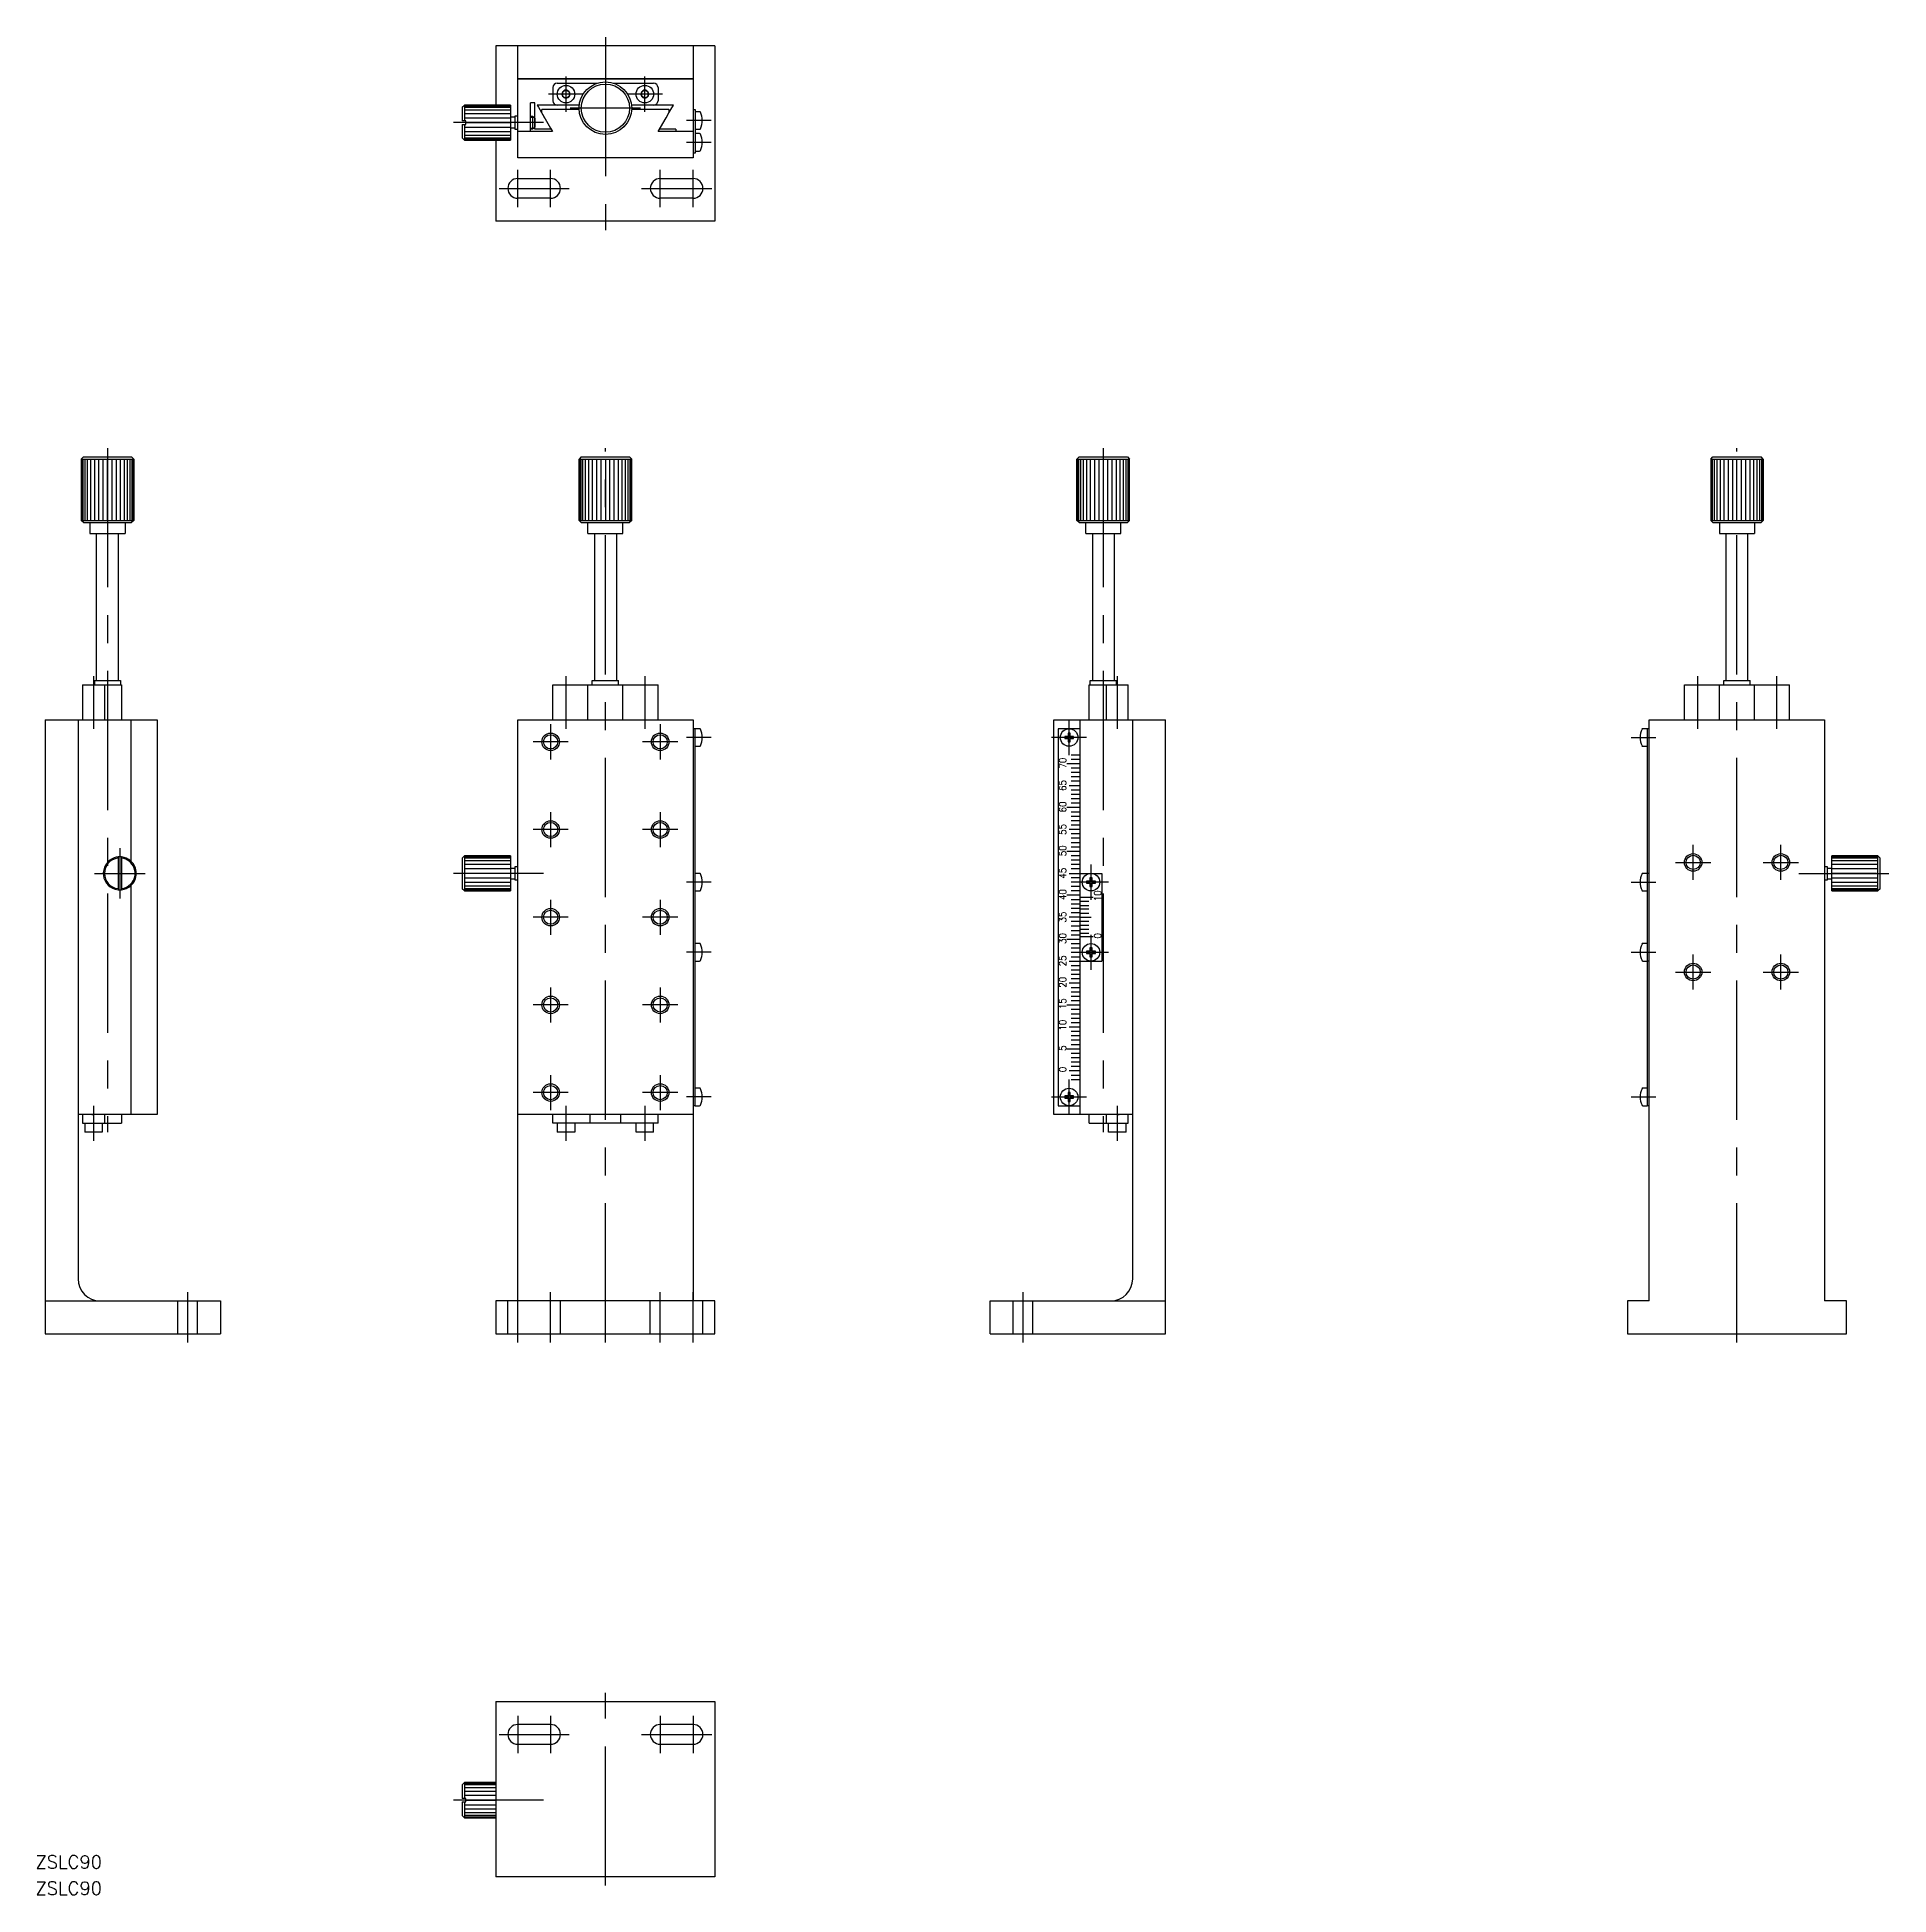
# Model space of a CAD drawing. Extents: x -130 to 293, y -223 to 201.
import ezdxf

# ---------------------------------------------------------------- set-up
doc = ezdxf.new("R2010")
doc.units = 0
doc.linetypes.add('CENTER', pattern=[50.8, 31.75, -6.35, 6.35, -6.35])
doc.linetypes.add('DASHED', pattern=[19.05, 12.7, -6.35])
doc.layers.get('0').update_dxf_attribs({"linetype": 'CONTINUOUS'})
doc.layers.add('CENTER', color=1, linetype='CONTINUOUS')
doc.styles.add('CONVERTER_1', font='txt.shx', dxfattribs={"width": 0.9})
doc.styles.get("Standard").update_dxf_attribs({"font": 'txt.shx', "height": 3, "bigfont": 'bigfont.shx'})

# ---------------------------------------------------------------- blocks, each defined once
blk = doc.blocks.new('*U2')
at = {"color": 7, "linetype": 'CONTINUOUS', "style": 'CONVERTER_1', "width": 0.9}
blk.add_text('25', height=1.6, rotation=90, dxfattribs=at).set_placement((105.07, -11.2))
blk = doc.blocks.new('*U3')
at = {"color": 7, "linetype": 'CONTINUOUS', "style": 'CONVERTER_1', "width": 0.9}
blk.add_text('0', height=1.6, rotation=90, dxfattribs=at).set_placement((105.07, -35.36))
blk = doc.blocks.new('*U4')
at = {"color": 7, "linetype": 'CONTINUOUS', "style": 'CONVERTER_1', "width": 0.9}
blk.add_text('5', height=1.6, rotation=90, dxfattribs=at).set_placement((105.07, -30.48))
blk = doc.blocks.new('*U5')
at = {"color": 7, "linetype": 'CONTINUOUS', "style": 'CONVERTER_1', "width": 0.9}
blk.add_text('10', height=1.6, rotation=90, dxfattribs=at).set_placement((105.07, -25.84))
blk = doc.blocks.new('*U6')
at = {"color": 7, "linetype": 'CONTINUOUS', "style": 'CONVERTER_1', "width": 0.9}
blk.add_text('15', height=1.6, rotation=90, dxfattribs=at).set_placement((105.07, -20.96))
blk = doc.blocks.new('*U7')
at = {"color": 7, "linetype": 'CONTINUOUS', "style": 'CONVERTER_1', "width": 0.9}
blk.add_text('20', height=1.6, rotation=90, dxfattribs=at).set_placement((105.07, -16.08))
blk = doc.blocks.new('*U8')
at = {"color": 7, "linetype": 'CONTINUOUS', "style": 'CONVERTER_1', "width": 0.9}
blk.add_text('35', height=1.6, rotation=90, dxfattribs=at).set_placement((105.07, -1.2))
blk = doc.blocks.new('*U9')
at = {"color": 7, "linetype": 'CONTINUOUS', "style": 'CONVERTER_1', "width": 0.9}
blk.add_text('30', height=1.6, rotation=90, dxfattribs=at).set_placement((105.07, -6.08))
blk = doc.blocks.new('*U10')
at = {"color": 7, "linetype": 'CONTINUOUS', "style": 'CONVERTER_1', "width": 0.9}
blk.add_text('40', height=1.6, rotation=90, dxfattribs=at).set_placement((105.07, 3.92))
blk = doc.blocks.new('*U11')
at = {"color": 7, "linetype": 'CONTINUOUS', "style": 'CONVERTER_1', "width": 0.9}
blk.add_text('45', height=1.6, rotation=90, dxfattribs=at).set_placement((105.07, 8.8))
blk = doc.blocks.new('*U12')
at = {"color": 7, "linetype": 'CONTINUOUS', "style": 'CONVERTER_1', "width": 0.9}
blk.add_text('55', height=1.6, rotation=90, dxfattribs=at).set_placement((105.07, 18.8))
blk = doc.blocks.new('*U13')
at = {"color": 7, "linetype": 'CONTINUOUS', "style": 'CONVERTER_1', "width": 0.9}
blk.add_text('50', height=1.6, rotation=90, dxfattribs=at).set_placement((105.07, 13.92))
blk = doc.blocks.new('*U14')
at = {"color": 7, "linetype": 'CONTINUOUS', "style": 'CONVERTER_1', "width": 0.9}
blk.add_text('60', height=1.6, rotation=90, dxfattribs=at).set_placement((105.07, 23.92))
blk = doc.blocks.new('*U15')
at = {"color": 7, "linetype": 'CONTINUOUS', "style": 'CONVERTER_1', "width": 0.9}
blk.add_text('65', height=1.6, rotation=90, dxfattribs=at).set_placement((105.07, 28.8))
blk = doc.blocks.new('*U16')
at = {"color": 7, "linetype": 'CONTINUOUS', "style": 'CONVERTER_1', "width": 0.9}
blk.add_text('0', height=1.6, rotation=90, dxfattribs=at).set_placement((113.07, -4.86))
blk = doc.blocks.new('*U17')
at = {"color": 7, "linetype": 'CONTINUOUS', "style": 'CONVERTER_1', "width": 0.9}
blk.add_text('10', height=1.6, rotation=90, dxfattribs=at).set_placement((113.07, 3.66))
blk = doc.blocks.new('*U18')
at = {"color": 7, "linetype": 'CONTINUOUS', "style": 'CONVERTER_1', "width": 0.9}
blk.add_text('70', height=1.6, rotation=90, dxfattribs=at).set_placement((105.07, 33.92))
blk = doc.blocks.new('*U19')
at = {"color": 7, "linetype": 'CONTINUOUS'}
blk.add_text('ZSLC90', height=3, dxfattribs=at).set_placement((-130, -217))
blk = doc.blocks.new('*U20')
at = {"color": 7, "linetype": 'CONTINUOUS'}
blk.add_text('ZSLC90', height=3, dxfattribs=at).set_placement((-130, -223))

msp = doc.modelspace()

# ---------------------------------------------------------------- linework, layer by layer
at = {"color": 7, "linetype": 'CONTINUOUS'}
for p, q in [((-25, 198.75), (-25, 191.25)), ((-20, 198.75), (-25, 198.75)), ((20, 198.75), (-20, 198.75)), ((-20, 191.25), (-20, 198.75)), ((20, 198.75), (20, 178.75)), ((25, 198.75), (20, 198.75)), ((25, 198.75), (25, 158.75)), ((-25, 191.25), (-25, 185.25)), ((-20, 191.25), (9, 191.25)), ((20, 191.25), (-20, 191.25)), ((-20, 179.25), (-20, 191.25)), ((9, 191.25), (20, 191.25)), ((-12, 189.25), (-12, 186.25)), ((-11, 190.25), (-9, 190.25)), ((-9, 188.65), (-9.78, 188.2)), ((-9.78, 188.2), (-9.78, 187.3)), ((-9.78, 187.3), (-9, 186.85)), ((-9, 190.25), (-1.87, 190.25)), ((-8.22, 188.2), (-9, 188.65)), ((-8.22, 187.3), (-9, 186.85)), ((-8.22, 187.3), (-8.22, 188.2)), ((1.87, 190.25), (11, 190.25)), ((9, 188.65), (8.22, 188.2)), ((8.22, 188.2), (8.22, 187.3)), ((9, 186.85), (8.22, 187.3)), ((9.78, 188.2), (9, 188.65)), ((9, 186.85), (9.78, 187.3)), ((9.78, 187.3), (9.78, 188.2)), ((12, 189.25), (12, 186.25)), ((-32.64, 184.75), (-32.14, 185.25)), ((-32.64, 184.75), (-32.64, 181.65)), ((-21.64, 185.25), (-32.14, 185.25)), ((-32.14, 185.25), (-32.14, 181.65)), ((-32.14, 185.11), (-21.64, 185.11)), ((-21.64, 184.71), (-32.14, 184.71)), ((-21.64, 184.08), (-32.14, 184.08)), ((-21.64, 183.25), (-32.14, 183.25)), ((-21.64, 182.28), (-32.14, 182.28)), ((-21.64, 185.25), (-21.64, 182.47)), ((-20.64, 182.47), (-21.64, 182.47)), ((-21.64, 182.47), (-21.64, 181.25)), ((-20.64, 182.75), (-20.64, 179.75)), ((-20, 182.75), (-20.64, 182.75)), ((-17.1, 179.75), (-17.1, 185.75)), ((-16.1, 185.75), (-17.1, 185.75)), ((-17.1, 180.75), (-17.1, 183.75)), ((-17.1, 182.75), (-16.6, 182.75)), ((-17.1, 182.47), (-17.1, 182.75)), ((-16.6, 182.75), (-16.6, 179.75)), ((-16.6, 182.75), (-16.33, 182.47)), ((-16.33, 182.47), (-16.1, 182.25)), ((-16.1, 179.75), (-16.1, 185.75)), ((-16.1, 181.25), (-16.1, 183.25)), ((-16.1, 182.25), (-16.1, 180.25)), ((-5.96, 185.25), (-15.54, 185.25)), ((-15.54, 185.25), (-15.25, 184.75)), ((-15.25, 184.75), (-14.96, 184.25)), ((-14.96, 184.25), (-12.5, 179.99)), ((-14.96, 184.25), (-13.86, 182.35)), ((-6, 184.25), (-14.5, 184.25)), ((-14.5, 183.45), (-14.5, 184.25)), ((15.54, 185.25), (5.96, 185.25)), ((14.5, 184.25), (6, 184.25)), ((12.07, 179.25), (13.86, 182.35)), ((13.86, 182.35), (14.5, 183.45)), ((14.5, 183.45), (14.96, 184.25)), ((14.5, 184.25), (14.5, 183.45)), ((14.96, 184.25), (15.54, 185.25)), ((20, 184.25), (20.5, 184.25)), ((20.5, 184.25), (20.5, 179.25)), ((21.49, 183.75), (20.5, 183.75)), ((-31.84, 181.65), (-32.64, 181.65)), ((-32.64, 180.85), (-32.64, 177.75)), ((-32.64, 180.85), (-31.84, 180.85)), ((-32.14, 180.85), (-32.14, 177.25)), ((-32.14, 180.21), (-21.64, 180.21)), ((-32.14, 179.25), (-21.64, 179.25)), ((-32.14, 178.42), (-21.64, 178.42)), ((-31.84, 181.25), (-31.84, 181.65)), ((-31.84, 181.25), (-21.64, 181.25)), ((-31.84, 180.85), (-31.84, 181.25)), ((-21.64, 181.25), (-21.64, 180.02)), ((-21.64, 180.02), (-21.64, 177.38)), ((-20.64, 180.02), (-21.64, 180.02)), ((-20.64, 179.75), (-20, 179.75)), ((-20, 179.25), (-20, 179.75)), ((-12.07, 179.25), (-20, 179.25)), ((-20, 173.25), (-20, 179.25)), ((-17.1, 180.02), (-17.1, 181.25)), ((-17.1, 179.75), (-17.1, 180.02)), ((-17.1, 179.25), (-17.1, 179.75)), ((-16.6, 179.75), (-17.1, 179.75)), ((-16.33, 180.02), (-16.6, 179.75)), ((-16.1, 180.25), (-16.33, 180.02)), ((-12.5, 179.75), (-16.1, 179.75)), ((-12.5, 179.99), (-12.07, 179.25)), ((-12.5, 179.99), (-12.5, 179.75)), ((16.74, 179.25), (12.07, 179.25)), ((12.5, 179.75), (12.5, 179.99)), ((16.1, 179.75), (12.5, 179.75)), ((16.74, 179.25), (13.14, 179.25)), ((16.1, 179.75), (16.1, 179.25)), ((20, 179.25), (16.74, 179.25)), ((20, 178.75), (20, 177.25)), ((20.5, 179.75), (21.49, 179.75)), ((20.5, 179.25), (20.5, 178.75)), ((20.5, 178.75), (20.5, 174.25)), ((21.49, 178.75), (20.5, 178.75)), ((-32.14, 177.25), (-32.64, 177.75)), ((-32.14, 177.78), (-21.64, 177.78)), ((-21.64, 177.38), (-32.14, 177.38)), ((-32.14, 177.25), (-21.64, 177.25)), ((-25, 177.25), (-25, 158.75)), ((-21.64, 177.38), (-21.64, 177.25)), ((20, 177.25), (20, 173.25)), ((20.5, 174.25), (20, 174.25)), ((20.5, 174.75), (21.49, 174.75)), ((20, 173.25), (-20, 173.25)), ((-20, 168.5), (-12.5, 168.5)), ((12.5, 168.5), (20, 168.5)), ((-12.5, 164), (-20, 164)), ((20, 164), (12.5, 164)), ((25, 158.75), (-25, 158.75)), ((-119.57, 104.5), (-119.07, 105)), ((-119.57, 104.5), (-119.57, 90.5)), ((-119.57, 104.5), (-119.48, 104.5)), ((-119.48, 104.5), (-119.48, 90.5)), ((-119.48, 104.5), (-119.21, 104.5)), ((-119.21, 104.5), (-119.21, 90.5)), ((-119.21, 104.5), (-118.77, 104.5)), ((-119.07, 105), (-115.77, 105)), ((-118.77, 104.5), (-118.77, 90.5)), ((-118.77, 104.5), (-118.17, 104.5)), ((-118.17, 104.5), (-118.17, 90.5)), ((-118.17, 104.5), (-117.43, 104.5)), ((-117.43, 104.5), (-117.43, 90.5)), ((-117.43, 104.5), (-116.57, 104.5)), ((-116.57, 104.5), (-116.57, 90.5)), ((-116.57, 104.5), (-115.59, 104.5)), ((-115.77, 105), (-115.57, 105)), ((-115.59, 104.5), (-115.59, 90.5)), ((-115.59, 104.5), (-114.61, 104.5)), ((-115.57, 105), (-111.57, 105)), ((-114.61, 104.5), (-114.61, 90.5)), ((-114.61, 104.5), (-113.57, 104.5)), ((-113.57, 90.5), (-113.57, 104.5)), ((-113.57, 104.5), (-107.57, 104.5)), ((-112.53, 90.5), (-112.53, 104.5)), ((-111.57, 105), (-108.07, 105)), ((-111.55, 90.5), (-111.55, 104.5)), ((-110.57, 90.5), (-110.57, 104.5)), ((-109.71, 90.5), (-109.71, 104.5)), ((-108.97, 90.5), (-108.97, 104.5)), ((-108.38, 90.5), (-108.38, 104.5)), ((-107.57, 104.5), (-108.07, 105)), ((-107.93, 90.5), (-107.93, 104.5)), ((-107.66, 90.5), (-107.66, 104.5)), ((-107.57, 104.5), (-107.57, 90.5)), ((-107.57, 90.5), (-107.57, 104.5)), ((-5.5, 105), (-6, 104.5)), ((-6, 104.5), (-6, 90.5)), ((-6, 90.5), (-6, 104.5)), ((-6, 104.5), (0, 104.5)), ((-5.91, 104.5), (-5.91, 90.5)), ((-5.64, 104.5), (-5.64, 90.5)), ((-5.5, 105), (-2, 105)), ((-5.2, 104.5), (-5.2, 90.5)), ((-4.6, 104.5), (-4.6, 90.5)), ((-3.86, 104.5), (-3.86, 90.5)), ((-3, 104.5), (-3, 90.5)), ((-2.02, 104.5), (-2.02, 90.5)), ((-2, 105), (2, 105)), ((-1.04, 104.5), (-1.04, 90.5)), ((0, 104.5), (1.04, 104.5)), ((0, 104.5), (0, 90.5)), ((1.04, 90.5), (1.04, 104.5)), ((1.04, 104.5), (2.02, 104.5)), ((2, 105), (2.2, 105)), ((2.02, 90.5), (2.02, 104.5)), ((2.02, 104.5), (3, 104.5)), ((2.2, 105), (5.5, 105)), ((3, 90.5), (3, 104.5)), ((3, 104.5), (3.86, 104.5)), ((3.86, 90.5), (3.86, 104.5)), ((3.86, 104.5), (4.6, 104.5)), ((4.6, 90.5), (4.6, 104.5)), ((4.6, 104.5), (5.2, 104.5)), ((5.2, 90.5), (5.2, 104.5)), ((5.2, 104.5), (5.64, 104.5)), ((5.5, 105), (6, 104.5)), ((5.64, 90.5), (5.64, 104.5)), ((5.64, 104.5), (5.91, 104.5)), ((5.91, 90.5), (5.91, 104.5)), ((5.91, 104.5), (6, 104.5)), ((6, 90.5), (6, 104.5)), ((108.07, 105), (107.57, 104.5)), ((107.57, 104.5), (107.57, 90.5)), ((107.57, 90.5), (107.57, 104.5)), ((107.57, 104.5), (113.57, 104.5)), ((107.66, 104.5), (107.66, 90.5)), ((107.93, 104.5), (107.93, 90.5)), ((108.07, 105), (111.57, 105)), ((108.38, 104.5), (108.38, 90.5)), ((108.97, 104.5), (108.97, 90.5)), ((109.71, 104.5), (109.71, 90.5)), ((110.57, 104.5), (110.57, 90.5)), ((111.55, 104.5), (111.55, 90.5)), ((111.57, 105), (115.57, 105)), ((112.53, 104.5), (112.53, 90.5)), ((113.57, 104.5), (113.57, 90.5)), ((113.57, 104.5), (114.61, 104.5)), ((114.61, 90.5), (114.61, 104.5)), ((114.61, 104.5), (115.59, 104.5)), ((115.57, 105), (115.77, 105)), ((115.59, 90.5), (115.59, 104.5)), ((115.59, 104.5), (116.57, 104.5)), ((115.77, 105), (119.07, 105)), ((116.57, 90.5), (116.57, 104.5)), ((116.57, 104.5), (117.43, 104.5)), ((117.43, 90.5), (117.43, 104.5)), ((117.43, 104.5), (118.17, 104.5)), ((118.17, 90.5), (118.17, 104.5)), ((118.17, 104.5), (118.77, 104.5)), ((118.77, 90.5), (118.77, 104.5)), ((118.77, 104.5), (119.21, 104.5)), ((119.07, 105), (119.57, 104.5)), ((119.21, 90.5), (119.21, 104.5)), ((119.21, 104.5), (119.48, 104.5)), ((119.48, 90.5), (119.48, 104.5)), ((119.48, 104.5), (119.57, 104.5)), ((119.57, 90.5), (119.57, 104.5)), ((252.11, 104.5), (252.61, 105)), ((252.11, 104.5), (252.11, 90.5)), ((252.11, 104.5), (252.21, 104.5)), ((252.21, 104.5), (252.21, 90.5)), ((252.21, 104.5), (252.48, 104.5)), ((252.48, 104.5), (252.48, 90.5)), ((252.48, 104.5), (252.92, 104.5)), ((252.61, 105), (255.91, 105)), ((252.92, 104.5), (252.92, 90.5)), ((252.92, 104.5), (253.52, 104.5)), ((253.52, 104.5), (253.52, 90.5)), ((253.52, 104.5), (254.26, 104.5)), ((254.26, 104.5), (254.26, 90.5)), ((254.26, 104.5), (255.11, 104.5)), ((255.11, 104.5), (255.11, 90.5)), ((255.11, 104.5), (256.09, 104.5)), ((255.91, 105), (256.11, 105)), ((256.09, 104.5), (256.09, 90.5)), ((256.09, 104.5), (257.07, 104.5)), ((256.11, 105), (260.11, 105)), ((257.07, 104.5), (257.07, 90.5)), ((257.07, 104.5), (258.11, 104.5)), ((258.11, 90.5), (258.11, 104.5)), ((258.11, 104.5), (264.11, 104.5)), ((259.16, 90.5), (259.16, 104.5)), ((260.11, 105), (263.61, 105)), ((260.14, 90.5), (260.14, 104.5)), ((261.11, 90.5), (261.11, 104.5)), ((261.97, 90.5), (261.97, 104.5)), ((262.71, 90.5), (262.71, 104.5)), ((263.31, 90.5), (263.31, 104.5)), ((264.11, 104.5), (263.61, 105)), ((263.75, 90.5), (263.75, 104.5)), ((264.02, 90.5), (264.02, 104.5)), ((264.11, 104.5), (264.11, 90.5)), ((264.11, 90.5), (264.11, 104.5)), ((-119.57, 90.5), (-119.48, 90.5)), ((-119.07, 90), (-119.57, 90.5)), ((-119.48, 90.5), (-119.21, 90.5)), ((-119.21, 90.5), (-118.77, 90.5)), ((-119.07, 90), (-108.07, 90)), ((-118.77, 90.5), (-118.17, 90.5)), ((-118.17, 90.5), (-117.43, 90.5)), ((-117.57, 90), (-117.57, 87.5)), ((-117.57, 90), (-109.57, 90)), ((-117.43, 90.5), (-116.57, 90.5)), ((-116.57, 90.5), (-115.59, 90.5)), ((-115.59, 90.5), (-114.61, 90.5)), ((-114.61, 90.5), (-113.57, 90.5)), ((-113.57, 90.5), (-107.57, 90.5)), ((-109.57, 90), (-109.57, 87.5)), ((-109.57, 90), (-109.57, 87.5)), ((-107.57, 90.5), (-108.07, 90)), ((-5.5, 90), (-6, 90.5)), ((-6, 90.5), (0, 90.5)), ((-5.5, 90), (5.5, 90)), ((-4, 90), (4, 90)), ((-4, 87.5), (-4, 90)), ((-4, 87.5), (-4, 90)), ((0, 90.5), (1.04, 90.5)), ((1.04, 90.5), (2.02, 90.5)), ((2.02, 90.5), (3, 90.5)), ((3, 90.5), (3.86, 90.5)), ((3.86, 90.5), (4.6, 90.5)), ((4, 87.5), (4, 90)), ((4.6, 90.5), (5.2, 90.5)), ((5.2, 90.5), (5.64, 90.5)), ((6, 90.5), (5.5, 90)), ((5.64, 90.5), (5.91, 90.5)), ((5.91, 90.5), (6, 90.5)), ((107.57, 90.5), (113.57, 90.5)), ((108.07, 90), (107.57, 90.5)), ((108.07, 90), (119.07, 90)), ((109.57, 87.5), (109.57, 90)), ((109.57, 87.5), (109.57, 90)), ((109.57, 90), (117.57, 90)), ((113.57, 90.5), (114.61, 90.5)), ((114.61, 90.5), (115.59, 90.5)), ((115.59, 90.5), (116.57, 90.5)), ((116.57, 90.5), (117.43, 90.5)), ((117.43, 90.5), (118.17, 90.5)), ((117.57, 87.5), (117.57, 90)), ((118.17, 90.5), (118.77, 90.5)), ((118.77, 90.5), (119.21, 90.5)), ((119.57, 90.5), (119.07, 90)), ((119.21, 90.5), (119.48, 90.5)), ((119.48, 90.5), (119.57, 90.5)), ((252.11, 90.5), (252.21, 90.5)), ((252.61, 90), (252.11, 90.5)), ((252.21, 90.5), (252.48, 90.5)), ((252.48, 90.5), (252.92, 90.5)), ((252.61, 90), (263.61, 90)), ((252.92, 90.5), (253.52, 90.5)), ((253.52, 90.5), (254.26, 90.5)), ((254.11, 90), (254.11, 87.5)), ((254.11, 90), (262.11, 90)), ((254.26, 90.5), (255.11, 90.5)), ((255.11, 90.5), (256.09, 90.5)), ((256.09, 90.5), (257.07, 90.5)), ((257.07, 90.5), (258.11, 90.5)), ((258.11, 90.5), (264.11, 90.5)), ((262.11, 90), (262.11, 87.5)), ((262.11, 90), (262.11, 87.5)), ((264.11, 90.5), (263.61, 90)), ((-117.57, 87.5), (-116.07, 87.5)), ((-117.57, 87.5), (-109.57, 87.5)), ((-116.07, 54), (-116.07, 87.5)), ((-116.07, 87.5), (-111.07, 87.5)), ((-111.07, 54), (-111.07, 87.5)), ((-111.07, 87.5), (-109.57, 87.5)), ((-4, 87.5), (4, 87.5)), ((-4, 87.5), (-2.5, 87.5)), ((-2.5, 87.5), (-2.5, 54)), ((-2.5, 87.5), (2.5, 87.5)), ((2.5, 87.5), (2.5, 54)), ((2.5, 87.5), (4, 87.5)), ((109.57, 87.5), (117.57, 87.5)), ((109.57, 87.5), (111.07, 87.5)), ((111.07, 87.5), (111.07, 54)), ((111.07, 87.5), (116.07, 87.5)), ((116.07, 87.5), (116.07, 54)), ((116.07, 87.5), (117.57, 87.5)), ((254.11, 87.5), (255.61, 87.5)), ((254.11, 87.5), (262.11, 87.5)), ((255.61, 54), (255.61, 87.5)), ((255.61, 87.5), (260.61, 87.5)), ((260.61, 54), (260.61, 87.5)), ((260.61, 87.5), (262.11, 87.5)), ((-119.27, 53), (-114.27, 53)), ((-119.27, 53), (-119.27, 45)), ((-116.57, 54), (-110.57, 54)), ((-116.57, 54), (-116.57, 53)), ((-114.27, 53), (-110.37, 53)), ((-114.27, 53), (-114.27, 45)), ((-110.57, 54), (-110.57, 53)), ((-110.37, 53), (-110.37, 45)), ((-12, 45), (-12, 53)), ((-12, 53), (-4, 53)), ((-4, 53), (-2.5, 53)), ((-4, 45), (-4, 53)), ((-3, 53), (-3, 54)), ((-3, 54), (-2.5, 54)), ((-2.5, 54), (2.5, 54)), ((-2.5, 53), (2.5, 53)), ((2.5, 54), (3, 54)), ((2.5, 53), (3, 53)), ((3, 53), (3, 54)), ((3, 53), (4, 53)), ((4, 53), (12, 53)), ((4, 45), (4, 53)), ((12, 45), (12, 53)), ((110.37, 45), (110.37, 53)), ((110.37, 53), (114.27, 53)), ((110.57, 53), (110.57, 54)), ((110.57, 54), (116.57, 54)), ((114.27, 45), (114.27, 53)), ((114.27, 53), (119.27, 53)), ((116.57, 53), (116.57, 54)), ((119.27, 45), (119.27, 53)), ((246.11, 45), (246.11, 53)), ((246.11, 53), (254.11, 53)), ((254.11, 53), (255.61, 53)), ((254.11, 45), (254.11, 53)), ((255.11, 54), (255.61, 54)), ((255.11, 53), (255.11, 54)), ((255.61, 54), (260.61, 54)), ((255.61, 53), (260.61, 53)), ((260.61, 54), (261.11, 54)), ((260.61, 53), (261.11, 53)), ((261.11, 53), (261.11, 54)), ((261.11, 53), (262.11, 53)), ((262.11, 53), (270.11, 53)), ((262.11, 45), (262.11, 53)), ((270.11, 45), (270.11, 53)), ((-110.37, 47), (-110.37, 45)), ((110.37, 45), (110.37, 47)), ((-127.77, 45), (-127.77, -95)), ((-127.77, 45), (-120.27, 45)), ((-120.27, 45), (-120.27, -82.5)), ((-120.27, 45), (-120.27, -45)), ((-120.27, 45), (-110.37, 45)), ((-120.27, 45), (-119.27, 45)), ((-110.37, 45), (-102.27, 45)), ((-108.27, 45), (-108.27, 12.81)), ((-102.27, 45), (-102.27, -45)), ((-20, -45), (-20, 45)), ((-20, -87.5), (-20, 45)), ((-20, 45), (-14, 45)), ((-14, 45), (-12, 45)), ((-12, 45), (-10, 45)), ((-10, 45), (-4, 45)), ((-4, 45), (-3, 45)), ((-3, 45), (-2.5, 45)), ((-2.5, 45), (2.5, 45)), ((2.5, 45), (3, 45)), ((3, 45), (4, 45)), ((4, 45), (5, 45)), ((5, 45), (10, 45)), ((10, 45), (12, 45)), ((12, 45), (14, 45)), ((14, 45), (20, 45)), ((20, 45), (20, -87.5)), ((20.5, 43), (20, 43)), ((20.5, -43), (20.5, 43)), ((21.49, 43), (20.5, 43)), ((102.27, -45), (102.27, 45)), ((102.27, 45), (110.17, 45)), ((103.27, 43), (103.27, -43)), ((108.27, 43), (103.27, 43)), ((108.27, -45), (108.27, 45)), ((109.57, 45), (120.27, 45)), ((110.37, 45), (120.27, 45)), ((119.27, 45), (120.27, 45)), ((120.27, -82.5), (120.27, 45)), ((120.27, -45), (120.27, 45)), ((120.27, 45), (127.77, 45)), ((127.77, -95), (127.77, 45)), ((237.61, 43), (236.62, 43)), ((237.61, 43), (237.61, 10)), ((238.11, 43), (237.61, 43)), ((238.11, -87.5), (238.11, 45)), ((238.11, 45), (278.11, 45)), ((238.11, 45), (278.11, 45)), ((238.11, 10), (238.11, 45)), ((278.11, 45), (278.11, -87.5)), ((278.11, 45), (278.11, -45)), ((20.5, 39), (21.49, 39)), ((104.77, 41.25), (104.77, 40.75)), ((105.52, 41.25), (104.77, 41.25)), ((104.77, 40.75), (105.52, 40.75)), ((105.52, 42), (105.52, 41.25)), ((106.02, 42), (105.52, 42)), ((105.52, 40.75), (105.52, 40)), ((105.52, 40), (106.02, 40)), ((106.02, 41.25), (106.02, 42)), ((106.77, 41.25), (106.02, 41.25)), ((106.02, 40.75), (106.77, 40.75)), ((106.02, 40), (106.02, 40.75)), ((106.77, 40.75), (106.77, 41.25)), ((236.62, 39), (237.61, 39)), ((108.27, 35), (105.27, 35)), ((108.27, 37), (106.27, 37)), ((108.27, 36), (106.27, 36)), ((108.27, 34), (106.27, 34)), ((108.27, 30), (105.77, 30)), ((108.27, 33), (106.27, 33)), ((108.27, 32), (106.27, 32)), ((108.27, 31), (106.27, 31)), ((108.27, 29), (106.27, 29)), ((108.27, 28), (106.27, 28)), ((108.27, 27), (106.27, 27)), ((108.27, 26), (106.27, 26)), ((108.27, 25), (105.27, 25)), ((108.27, 24), (106.27, 24)), ((108.27, 23), (106.27, 23)), ((108.27, 22), (106.27, 22)), ((108.27, 20), (105.77, 20)), ((108.27, 21), (106.27, 21)), ((108.27, 19), (106.27, 19)), ((108.27, 18), (106.27, 18)), ((108.27, 17), (106.27, 17)), ((-111.17, 13.74), (-111.17, 6.26)), ((-110.37, 13.74), (-110.37, 6.26)), ((-32.64, 13.5), (-32.14, 14)), ((-32.64, 13.5), (-32.64, 6.5)), ((-32.14, 14), (-32.14, 6)), ((-21.64, 14), (-32.14, 14)), ((-32.14, 13.86), (-21.64, 13.86)), ((-21.64, 13.46), (-32.14, 13.46)), ((-21.64, 12.83), (-32.14, 12.83)), ((-21.64, 14), (-21.64, 13.86)), ((-21.64, 13.86), (-21.64, 11.22)), ((108.27, 15), (105.27, 15)), ((108.27, 16), (106.27, 16)), ((108.27, 14), (106.27, 14)), ((108.27, 13), (106.27, 13)), ((290.25, 14), (279.75, 14)), ((279.75, 13.86), (279.75, 14)), ((279.75, 11.22), (279.75, 13.86)), ((279.75, 13.86), (290.25, 13.86)), ((290.25, 13.46), (279.75, 13.46)), ((290.25, 12.83), (279.75, 12.83)), ((290.25, 6), (290.25, 14)), ((290.25, 14), (290.75, 13.5)), ((290.75, 6.5), (290.75, 13.5)), ((-21.64, 12), (-32.14, 12)), ((-21.64, 11.04), (-32.14, 11.04)), ((-32.14, 8.96), (-21.64, 8.96)), ((-21.64, 10), (-31.84, 10)), ((-21.64, 11.22), (-20.64, 11.22)), ((-21.64, 11.22), (-21.64, 10)), ((-21.64, 10), (-21.64, 8.78)), ((-21.64, 8.78), (-21.64, 6)), ((-21.64, 8.78), (-20.64, 8.78)), ((-20.64, 11.5), (-20.64, 8.5)), ((-20, 11.5), (-20.64, 11.5)), ((-20.64, 8.5), (-20, 8.5)), ((21.49, 10), (20.5, 10)), ((105.77, 10), (113.27, 10)), ((108.27, 12), (106.27, 12)), ((108.27, 11), (106.27, 11)), ((108.27, 9), (106.27, 9)), ((111.02, 9), (110.52, 9)), ((110.52, 9), (110.52, 8.25)), ((111.02, 8.25), (111.02, 9)), ((113.27, 10), (113.27, 0)), ((237.61, 10), (236.62, 10)), ((237.61, 10), (237.61, -10)), ((238.11, 10), (237.61, 10)), ((238.11, -10), (238.11, 10)), ((278.75, 11.5), (278.11, 11.5)), ((278.11, 8.5), (278.75, 8.5)), ((278.75, 8.5), (278.75, 11.5)), ((278.75, 11.22), (279.75, 11.22)), ((278.75, 8.78), (279.75, 8.78)), ((290.25, 12), (279.75, 12)), ((279.75, 10), (279.75, 11.22)), ((290.25, 11.04), (279.75, 11.04)), ((289.95, 10), (279.75, 10)), ((279.75, 8.78), (279.75, 10)), ((279.75, 8.96), (290.25, 8.96)), ((279.75, 6), (279.75, 8.78)), ((-108.27, 7.55), (-108.27, -45)), ((-32.14, 6), (-32.64, 6.5)), ((-32.14, 8), (-21.64, 8)), ((-32.14, 7.17), (-21.64, 7.17)), ((-32.14, 6.54), (-21.64, 6.54)), ((-21.64, 6.14), (-32.14, 6.14)), ((-32.14, 6), (-21.64, 6)), ((20.5, 6), (21.49, 6)), ((108.27, 5), (105.27, 5)), ((108.27, 8), (106.27, 8)), ((108.27, 7), (106.27, 7)), ((108.27, 6), (106.27, 6)), ((111.27, 4.5), (108.27, 4.5)), ((110.52, 8.25), (109.77, 8.25)), ((109.77, 8.25), (109.77, 7.75)), ((109.77, 7.75), (110.52, 7.75)), ((110.52, 7.75), (110.52, 7)), ((110.52, 7), (111.02, 7)), ((111.77, 8.25), (111.02, 8.25)), ((111.02, 7), (111.02, 7.75)), ((111.02, 7.75), (111.77, 7.75)), ((111.77, 7.75), (111.77, 8.25)), ((236.62, 6), (237.61, 6)), ((279.75, 8), (290.25, 8)), ((279.75, 7.17), (290.25, 7.17)), ((279.75, 6.54), (290.25, 6.54)), ((290.25, 6.14), (279.75, 6.14)), ((279.75, 6), (290.25, 6)), ((290.75, 6.5), (290.25, 6)), ((108.27, 0), (105.77, 0)), ((108.27, 4), (106.27, 4)), ((108.27, 3), (106.27, 3)), ((108.27, 2), (106.27, 2)), ((108.27, 1), (106.27, 1)), ((110.27, 3.6), (108.27, 3.6)), ((108.27, 2.7), (110.27, 2.7)), ((110.27, 1.8), (108.27, 1.8)), ((108.27, 0.9), (110.27, 0.9)), ((108.27, 0), (110.77, 0)), ((113.27, 0), (113.27, -10)), ((108.27, -1), (106.27, -1)), ((106.27, -2), (108.27, -2)), ((106.27, -3), (108.27, -3)), ((106.27, -4), (108.27, -4)), ((108.27, -0.9), (110.27, -0.9)), ((108.27, -1.8), (110.27, -1.8)), ((108.27, -2.7), (110.27, -2.7)), ((108.27, -3.6), (110.27, -3.6)), ((21.49, -6), (20.5, -6)), ((105.27, -5), (108.27, -5)), ((106.27, -6), (108.27, -6)), ((106.27, -7), (108.27, -7)), ((106.27, -8), (108.27, -8)), ((111.27, -4.5), (108.27, -4.5)), ((110.52, -7.75), (109.77, -7.75)), ((109.77, -7.75), (109.77, -8.25)), ((109.77, -8.25), (110.52, -8.25)), ((111.02, -7), (110.52, -7)), ((110.52, -7), (110.52, -7.75)), ((110.52, -8.25), (110.52, -9)), ((111.02, -7.75), (111.02, -7)), ((111.77, -7.75), (111.02, -7.75)), ((111.02, -9), (111.02, -8.25)), ((111.02, -8.25), (111.77, -8.25)), ((111.77, -8.25), (111.77, -7.75)), ((237.61, -6), (236.62, -6)), ((20.5, -10), (21.49, -10)), ((105.77, -10), (113.27, -10)), ((106.27, -9), (108.27, -9)), ((106.27, -11), (108.27, -11)), ((106.27, -12), (108.27, -12)), ((110.52, -9), (111.02, -9)), ((236.62, -10), (237.61, -10)), ((237.61, -10), (237.61, -43)), ((238.11, -10), (237.61, -10)), ((238.11, -45), (238.11, -10)), ((105.77, -15), (108.27, -15)), ((106.27, -13), (108.27, -13)), ((106.27, -14), (108.27, -14)), ((106.27, -16), (108.27, -16)), ((105.27, -20), (108.27, -20)), ((106.27, -17), (108.27, -17)), ((106.27, -18), (108.27, -18)), ((106.27, -19), (108.27, -19)), ((106.27, -21), (108.27, -21)), ((105.77, -25), (108.27, -25)), ((106.27, -22), (108.27, -22)), ((106.27, -23), (108.27, -23)), ((106.27, -24), (108.27, -24)), ((106.27, -26), (108.27, -26)), ((106.27, -27), (108.27, -27)), ((106.27, -28), (108.27, -28)), ((106.27, -29), (108.27, -29)), ((105.27, -30), (108.27, -30)), ((106.27, -31), (108.27, -31)), ((106.27, -32), (108.27, -32)), ((106.27, -33), (108.27, -33)), ((105.77, -35), (108.27, -35)), ((106.27, -34), (108.27, -34)), ((106.27, -36), (108.27, -36)), ((106.27, -37), (108.27, -37)), ((21.49, -39), (20.5, -39)), ((105.52, -40.75), (104.77, -40.75)), ((104.77, -40.75), (104.77, -41.25)), ((104.77, -41.25), (105.52, -41.25)), ((106.02, -40), (105.52, -40)), ((105.52, -40), (105.52, -40.75)), ((105.52, -41.25), (105.52, -42)), ((105.52, -42), (106.02, -42)), ((106.02, -40.75), (106.02, -40)), ((106.77, -40.75), (106.02, -40.75)), ((106.02, -41.25), (106.77, -41.25)), ((106.02, -42), (106.02, -41.25)), ((106.77, -41.25), (106.77, -40.75)), ((237.61, -39), (236.62, -39)), ((-119.27, -45), (-120.27, -45)), ((-116.57, -45), (-119.27, -45)), ((-119.27, -45), (-119.27, -47)), ((-116.87, -45), (-117.57, -45)), ((-102.27, -45), (-117.17, -45)), ((-117.17, -45), (-116.87, -45)), ((-110.37, -45), (-116.77, -45)), ((-116.77, -45), (-116.77, -45)), ((-114.27, -45), (-114.27, -47)), ((-110.37, -45), (-110.37, -47)), ((-110.37, -45), (-110.37, -47)), ((-5, -45), (-20, -45)), ((-12, -45), (-14, -45)), ((-12, -47), (-12, -45)), ((-10, -45), (-12, -45)), ((-3.5, -45), (-5, -45)), ((3.5, -45), (-3.5, -45)), ((-3.5, -47), (-3.5, -45)), ((3.5, -47), (3.5, -45)), ((5, -45), (3.5, -45)), ((20, -45), (5, -45)), ((12, -47), (12, -45)), ((20.5, -43), (20, -43)), ((20.5, -43), (21.49, -43)), ((120.27, -45), (102.27, -45)), ((103.27, -43), (108.27, -43)), ((110.37, -47), (110.37, -45)), ((110.37, -47), (110.37, -45)), ((116.77, -45), (110.37, -45)), ((114.27, -47), (114.27, -45)), ((119.27, -45), (116.57, -45)), ((116.77, -45), (116.77, -45)), ((117.57, -45), (116.87, -45)), ((116.87, -45), (117.17, -45)), ((120.27, -45), (119.27, -45)), ((119.27, -47), (119.27, -45)), ((236.62, -43), (237.61, -43)), ((238.11, -43), (237.61, -43)), ((-119.27, -47), (-116.77, -47)), ((-118.77, -47), (-118.77, -49)), ((-116.77, -49), (-118.77, -49)), ((-116.77, -47), (-110.37, -47)), ((-114.77, -49), (-116.77, -49)), ((-114.77, -47), (-114.77, -49)), ((-11, -47), (-12, -47)), ((-5, -47), (-12, -47)), ((-11, -47), (-11, -49)), ((-7, -49), (-11, -49)), ((-7, -47), (-7, -49)), ((-3.5, -47), (-5, -47)), ((3.5, -47), (-3.5, -47)), ((5, -47), (3.5, -47)), ((12, -47), (5, -47)), ((7, -49), (7, -47)), ((11, -49), (7, -49)), ((11, -49), (11, -47)), ((110.37, -47), (116.77, -47)), ((114.77, -49), (114.77, -47)), ((116.77, -49), (114.77, -49)), ((116.77, -47), (119.27, -47)), ((118.77, -49), (116.77, -49)), ((118.77, -49), (118.77, -47)), ((-127.77, -87.5), (-87.77, -87.5)), ((-87.77, -87.5), (-87.77, -95)), ((25, -87.5), (-25, -87.5)), ((-25, -87.5), (-25, -95)), ((25, -95), (25, -87.5)), ((87.77, -87.5), (127.77, -87.5)), ((87.77, -95), (87.77, -87.5)), ((233.11, -87.5), (233.11, -95)), ((238.11, -87.5), (233.11, -87.5)), ((283.11, -87.5), (278.11, -87.5)), ((283.11, -95), (283.11, -87.5)), ((-127.77, -95), (-87.77, -95)), ((-25, -95), (25, -95)), ((87.77, -95), (127.77, -95)), ((233.11, -95), (283.11, -95)), ((-25, -178.9), (-25, -218.9)), ((-25, -178.9), (25, -178.9)), ((25, -178.9), (25, -218.9)), ((-12.5, -184.15), (-20, -184.15)), ((20, -184.15), (12.5, -184.15)), ((-20, -188.65), (-12.5, -188.65)), ((12.5, -188.65), (20, -188.65)), ((-32.64, -197.9), (-32.14, -197.4)), ((-32.64, -197.9), (-32.64, -201)), ((-25, -197.4), (-32.14, -197.4)), ((-32.14, -197.4), (-32.14, -201)), ((-32.14, -197.54), (-25, -197.54)), ((-25, -197.94), (-32.14, -197.94)), ((-25, -198.57), (-32.14, -198.57)), ((-31.84, -201), (-32.64, -201)), ((-32.64, -201.8), (-32.64, -204.9)), ((-32.64, -201.8), (-31.84, -201.8)), ((-25, -199.4), (-32.14, -199.4)), ((-25, -200.37), (-32.14, -200.37)), ((-32.14, -201.8), (-32.14, -205.4)), ((-32.14, -202.44), (-25, -202.44)), ((-31.84, -201.4), (-31.84, -201)), ((-31.84, -201.4), (-25, -201.4)), ((-31.84, -201.8), (-31.84, -201.4)), ((-32.14, -205.4), (-32.64, -204.9)), ((-32.14, -203.4), (-25, -203.4)), ((-32.14, -204.23), (-25, -204.23)), ((-32.14, -204.86), (-25, -204.86)), ((-25, -205.26), (-32.14, -205.26)), ((-32.14, -205.4), (-25, -205.4)), ((25, -218.9), (-25, -218.9))]:
    msp.add_line(p, q, dxfattribs=at)
at = {"color": 3, "linetype": 'CONTINUOUS'}
for p, q in [((-17.1, 182.48), (-16.33, 182.48)), ((-17.1, 180.02), (-16.33, 180.02))]:
    msp.add_line(p, q, dxfattribs=at)
at = {"color": 3, "linetype": 'DASHED'}
for p, q in [((-97.52, -95), (-97.52, -87.5)), ((-93.02, -95), (-93.02, -87.5)), ((-22.25, -95), (-22.25, -87.5)), ((-10.25, -95), (-10.25, -87.5)), ((10.25, -95), (10.25, -87.5)), ((22.25, -95), (22.25, -87.5)), ((93.02, -95), (93.02, -87.5)), ((97.52, -95), (97.52, -87.5))]:
    msp.add_line(p, q, dxfattribs=at)
at = {"color": 7, "linetype": 'CONTINUOUS'}
for centre, radius in [((-9, 187.75), 2), ((0, 184.55), 6), ((0, 184.55), 5.5), ((9, 187.75), 2), ((105.77, 41), 2), ((-12.5, 40), 1.62), ((12.5, 40), 1.62), ((-12.5, 20), 1.62), ((12.5, 20), 1.62), ((248.11, 12.5), 1.62), ((268.11, 12.5), 1.62), ((110.77, 8), 2), ((-12.5, 0), 1.62), ((12.5, 0), 1.62), ((110.77, -8), 2), ((248.11, -12.5), 1.62), ((268.11, -12.5), 1.62), ((-12.5, -20), 1.62), ((12.5, -20), 1.62), ((-12.5, -40), 1.62), ((12.5, -40), 1.62), ((105.77, -41), 2)]:
    msp.add_circle(centre, radius, dxfattribs=at)
at = {"color": 3, "linetype": 'CONTINUOUS'}
for centre in [(-12.5, 40), (12.5, 40), (-12.5, 20), (12.5, 20), (248.11, 12.5), (268.11, 12.5), (-12.5, 0), (12.5, 0), (248.11, -12.5), (268.11, -12.5), (-12.5, -20), (12.5, -20), (-12.5, -40), (12.5, -40)]:
    msp.add_circle(centre, 2, dxfattribs=at)
at = {"color": 7, "linetype": 'CONTINUOUS'}
for centre, radius, start, end in [((-11, 189.25), 1, 90, 180), ((-9, 187.75), 0.9, 150, 180), ((-9, 187.75), 0.9, 180, 210), ((-9, 187.75), 0.9, 90, 150), ((-9, 187.75), 0.9, 210, 270), ((-9, 187.75), 0.9, 30, 90), ((-9, 187.75), 0.9, 270, 330), ((-9, 187.75), 0.9, 330, 30), ((9, 187.75), 0.9, 150, 210), ((9, 187.75), 0.9, 90, 150), ((9, 187.75), 0.9, 210, 270), ((9, 187.75), 0.9, 30, 90), ((9, 187.75), 0.9, 270, 330), ((9, 187.75), 0.9, 330, 30), ((11, 189.25), 1, 0, 90), ((-11, 186.25), 1, 180, 270), ((11, 186.25), 1, 270, 0), ((21.49, 183.55), 0.2, 25.6716, 90), ((17.75, 181.75), 4.35, 334.3284, 25.6716), ((21.49, 179.95), 0.2, 270, 334.3284), ((21.49, 178.55), 0.2, 25.6716, 90), ((17.75, 176.75), 4.35, 334.3284, 25.6716), ((21.49, 174.95), 0.2, 270, 334.3284), ((-20, 166.25), 2.25, 90, 270), ((-12.5, 166.25), 2.25, 270, 90), ((12.5, 166.25), 2.25, 90, 270), ((20, 166.25), 2.25, 270, 90), ((21.49, 42.8), 0.2, 25.6716, 90), ((17.75, 41), 4.35, 334.3284, 25.6716), ((240.37, 41), 4.35, 154.3284, 205.6716), ((236.62, 42.8), 0.2, 90, 154.3284), ((21.49, 39.2), 0.2, 270, 334.3284), ((236.62, 39.2), 0.2, 205.6716, 270), ((-110.77, 10), 3.76, 109.8275, 263.8958), ((-110.77, 10), 3.5, 96.5624, 263.4376), ((-110.77, 10), 3.76, 96.1042, 109.8275), ((-110.77, 10), 3.76, 83.8958, 96.1042), ((-110.77, 10), 3.76, 48.3482, 83.8958), ((-110.77, 10), 3.5, 315, 83.4376), ((-110.77, 10), 3.76, 311.6518, 48.3482), ((21.49, 9.8), 0.2, 25.6716, 90), ((17.75, 8), 4.35, 334.3284, 25.6716), ((240.37, 8), 4.35, 154.3284, 205.6716), ((236.62, 9.8), 0.2, 90, 154.3284), ((-110.77, 10), 3.76, 263.8958, 276.1042), ((-110.77, 10), 3.5, 276.5624, 315), ((-110.77, 10), 3.76, 276.1042, 311.6518), ((21.49, 6.2), 0.2, 270, 334.3284), ((236.62, 6.2), 0.2, 205.6716, 270), ((21.49, -6.2), 0.2, 25.6716, 90), ((17.75, -8), 4.35, 334.3284, 25.6716), ((240.37, -8), 4.35, 154.3284, 205.6716), ((236.62, -6.2), 0.2, 90, 154.3284), ((21.49, -9.8), 0.2, 270, 334.3284), ((236.62, -9.8), 0.2, 205.6716, 270), ((21.49, -39.2), 0.2, 25.6716, 90), ((17.75, -41), 4.35, 334.3284, 25.6716), ((240.37, -41), 4.35, 154.3284, 205.6716), ((236.62, -39.2), 0.2, 90, 154.3284), ((21.49, -42.8), 0.2, 270, 334.3284), ((236.62, -42.8), 0.2, 205.6716, 270), ((-115.27, -82.5), 5, 180, 270), ((115.27, -82.5), 5, 270, 0), ((-20, -186.4), 2.25, 90, 270), ((-12.5, -186.4), 2.25, 270, 90), ((12.5, -186.4), 2.25, 90, 270), ((20, -186.4), 2.25, 270, 90)]:
    msp.add_arc(centre, radius, start, end, dxfattribs=at)
at = {"layer": 'CENTER', "color": 1, "linetype": 'CENTER'}
for p, q in [((0, 200.75), (0, 156.75)), ((-9, 191.75), (-9, 183.75)), ((9, 183.75), (9, 191.75)), ((-5, 187.75), (-13, 187.75)), ((13, 187.75), (5, 187.75)), ((8, 184.55), (-8, 184.55)), ((-14.1, 181.25), (-34.64, 181.25)), ((24.1, 181.75), (18.5, 181.75)), ((24.1, 176.75), (18.5, 176.75)), ((-20, 162), (-20, 170.5)), ((-12.5, 162), (-12.5, 170.5)), ((12.5, 162), (12.5, 170.5)), ((20, 162), (20, 170.5)), ((-24.25, 166.25), (-8.25, 166.25)), ((8.25, 166.25), (24.25, 166.25)), ((-113.57, 107), (-113.57, -49)), ((0, -97), (0, 107)), ((113.57, 107), (113.57, -49)), ((258.11, -97), (258.11, 107)), ((-116.77, 55), (-116.77, 43)), ((-9, 55), (-9, 43)), ((9, 55), (9, 43)), ((116.77, 55), (116.77, 43)), ((249.11, 55), (249.11, 43)), ((267.11, 55), (267.11, 43)), ((-12.5, 44), (-12.5, 36)), ((12.5, 44), (12.5, 36)), ((105.77, 37), (105.77, 45)), ((-8.5, 40), (-16.5, 40)), ((16.5, 40), (8.5, 40)), ((24.1, 41), (18.5, 41)), ((109.77, 41), (101.77, 41)), ((234.01, 41), (239.61, 41)), ((-12.5, 24), (-12.5, 16)), ((12.5, 24), (12.5, 16)), ((-8.5, 20), (-16.5, 20)), ((16.5, 20), (8.5, 20)), ((-110.77, 15.76), (-110.77, 4.24)), ((248.11, 8.5), (248.11, 16.5)), ((268.11, 8.5), (268.11, 16.5)), ((-116.53, 10), (-105.01, 10)), ((-14.1, 10), (-34.64, 10)), ((110.77, 4), (110.77, 12)), ((244.11, 12.5), (252.11, 12.5)), ((264.11, 12.5), (272.11, 12.5)), ((272.21, 10), (292.75, 10)), ((24.1, 8), (18.5, 8)), ((114.77, 8), (106.77, 8)), ((234.01, 8), (239.61, 8)), ((-8.5, 0), (-16.5, 0)), ((-12.5, 4), (-12.5, -4)), ((16.5, 0), (8.5, 0)), ((12.5, 4), (12.5, -4)), ((110.77, -12), (110.77, -4)), ((24.1, -8), (18.5, -8)), ((106.77, -8), (114.77, -8)), ((234.01, -8), (239.61, -8)), ((244.11, -12.5), (252.11, -12.5)), ((248.11, -16.5), (248.11, -8.5)), ((264.11, -12.5), (272.11, -12.5)), ((268.11, -16.5), (268.11, -8.5)), ((-12.5, -16), (-12.5, -24)), ((12.5, -16), (12.5, -24)), ((-8.5, -20), (-16.5, -20)), ((16.5, -20), (8.5, -20)), ((-12.5, -36), (-12.5, -44)), ((12.5, -36), (12.5, -44)), ((105.77, -45), (105.77, -37)), ((-8.5, -40), (-16.5, -40)), ((16.5, -40), (8.5, -40)), ((24.1, -41), (18.5, -41)), ((101.77, -41), (109.77, -41)), ((234.01, -41), (239.61, -41)), ((-116.77, -43), (-116.77, -51)), ((-9, -43), (-9, -51)), ((9, -43), (9, -51)), ((116.77, -43), (116.77, -51)), ((-95.27, -97), (-95.27, -85.5)), ((-20, -97), (-20, -85.5)), ((-12.5, -97), (-12.5, -85.5)), ((12.5, -97), (12.5, -85.5)), ((20, -97), (20, -85.5)), ((95.27, -97), (95.27, -85.5)), ((0, -220.9), (0, -176.9)), ((-20, -182.15), (-20, -190.65)), ((-12.5, -182.15), (-12.5, -190.65)), ((12.5, -182.15), (12.5, -190.65)), ((20, -182.15), (20, -190.65)), ((-24.25, -186.4), (-8.25, -186.4)), ((8.25, -186.4), (24.25, -186.4)), ((-14.1, -201.4), (-34.64, -201.4))]:
    msp.add_line(p, q, dxfattribs=at)

# ---------------------------------------------------------------- block references
at = {"color": 7, "linetype": 'CONTINUOUS'}
for name in ['*U18', '*U15', '*U14', '*U12', '*U13', '*U11', '*U10', '*U17', '*U8', '*U9', '*U16', '*U2', '*U7', '*U6', '*U5', '*U4', '*U3', '*U19', '*U20']:
    msp.add_blockref(name, (0, 0), dxfattribs=at)

doc.saveas('drawing.dxf')
